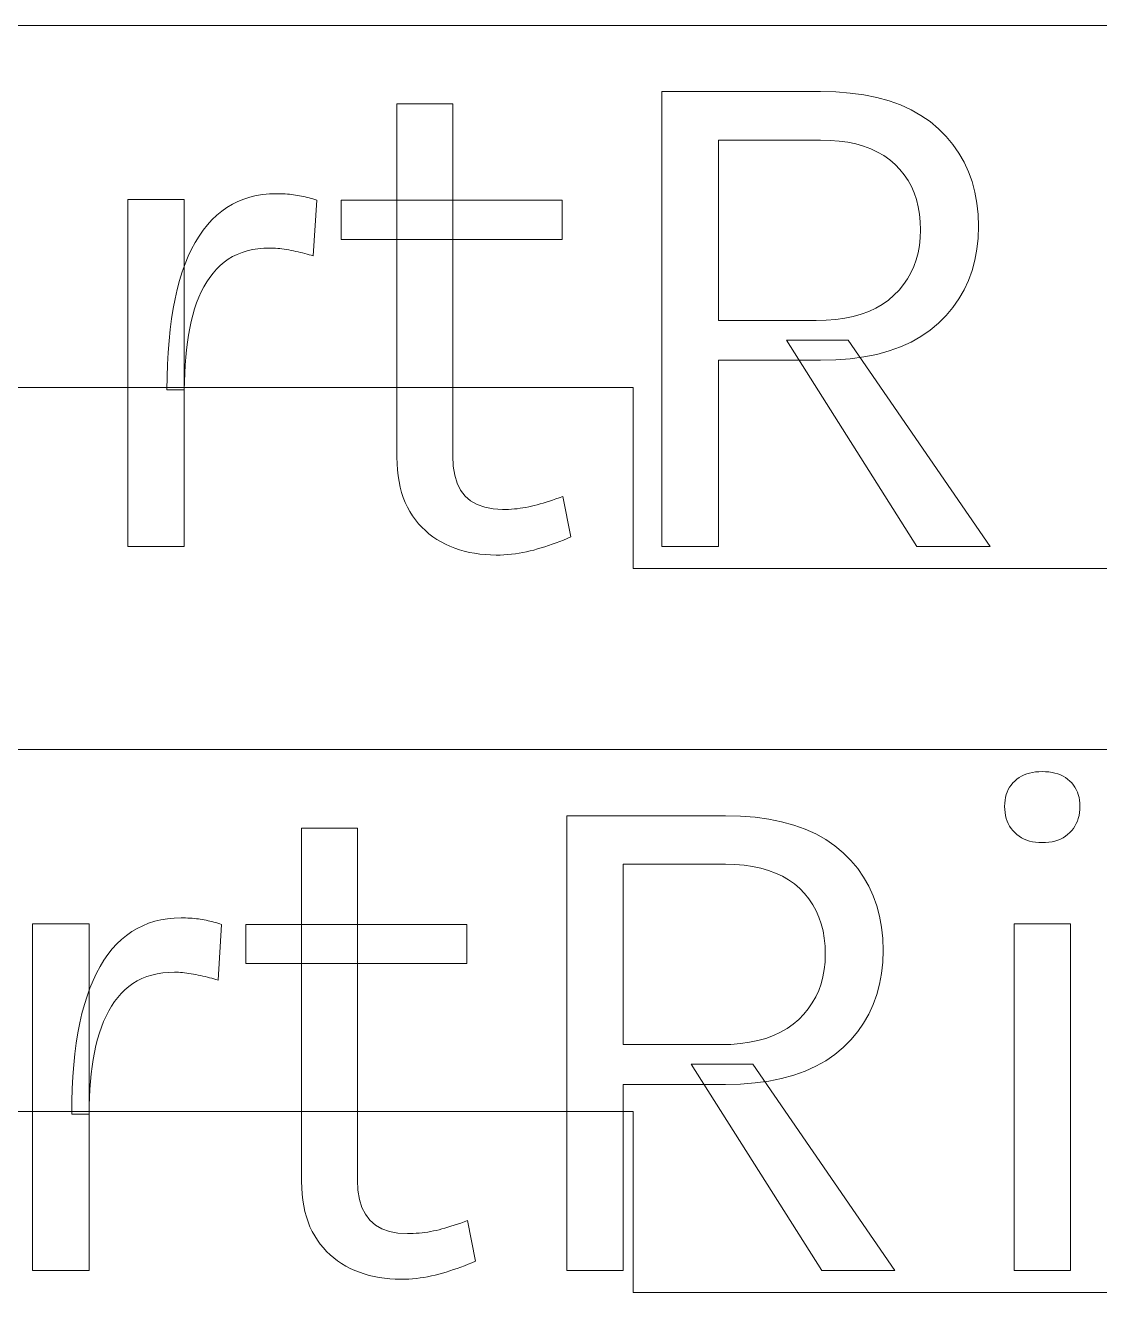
# Model space of a CAD drawing. Extents: x 0 to 393, y 0 to 389.
# Drawn here: x 67.93 to 85.73, y 368 to 389 of the extents above; entities that cross this region are included whole.
import ezdxf

# ---------------------------------------------------------------- set-up
doc = ezdxf.new("R2010")
doc.units = 0
doc.layers.get('0').update_dxf_attribs({"lineweight": 0})

msp = doc.modelspace()

# ---------------------------------------------------------------- linework, layer by layer
for p, q in [((138, 389), (6, 389)), ((78.48, 380.366), (78.48, 387.902)), ((78.48, 387.902), (81.108, 387.902)), ((81.108, 387.902), (81.36, 387.896)), ((81.36, 387.896), (81.599, 387.877)), ((81.599, 387.877), (81.826, 387.847)), ((74.088, 381.842), (74.088, 387.698)), ((74.088, 387.698), (75.012, 387.698)), ((75.012, 387.698), (75.012, 381.866)), ((81.826, 387.847), (82.04, 387.804)), ((82.04, 387.804), (82.241, 387.748)), ((82.241, 387.748), (82.43, 387.681)), ((82.43, 387.681), (82.607, 387.601)), ((82.607, 387.601), (82.771, 387.508)), ((82.771, 387.508), (82.922, 387.404)), ((82.922, 387.404), (83.061, 387.287)), ((83.061, 387.287), (83.187, 387.16)), ((79.416, 387.098), (79.416, 384.11)), ((81.108, 387.098), (79.416, 387.098)), ((79.416, 387.098), (79.416, 387.098)), ((81.266, 387.094), (81.108, 387.098)), ((81.108, 387.098), (81.108, 387.098)), ((81.417, 387.082), (81.266, 387.094)), ((81.559, 387.062), (81.417, 387.082)), ((81.694, 387.034), (81.559, 387.062)), ((81.821, 386.998), (81.694, 387.034)), ((83.187, 387.16), (83.3, 387.026)), ((81.941, 386.953), (81.821, 386.998)), ((82.052, 386.901), (81.941, 386.953)), ((82.156, 386.841), (82.052, 386.901)), ((82.253, 386.772), (82.156, 386.841)), ((83.3, 387.026), (83.399, 386.883)), ((83.399, 386.883), (83.485, 386.733)), ((82.341, 386.696), (82.253, 386.772)), ((82.421, 386.613), (82.341, 386.696)), ((82.493, 386.524), (82.421, 386.613)), ((83.485, 386.733), (83.558, 386.575)), ((82.557, 386.429), (82.493, 386.524)), ((82.612, 386.329), (82.557, 386.429)), ((83.558, 386.575), (83.618, 386.41)), ((83.618, 386.41), (83.664, 386.236)), ((71.757, 386.178), (71.864, 386.196)), ((71.864, 386.196), (71.975, 386.206)), ((71.975, 386.206), (72.09, 386.21)), ((72.09, 386.21), (72.09, 386.21)), ((72.09, 386.21), (72.128, 386.21)), ((72.128, 386.21), (72.165, 386.209)), ((72.165, 386.209), (72.202, 386.208)), ((72.202, 386.208), (72.238, 386.206)), ((72.238, 386.206), (72.274, 386.203)), ((72.274, 386.203), (72.309, 386.2)), ((72.309, 386.2), (72.343, 386.197)), ((72.343, 386.197), (72.376, 386.193)), ((72.376, 386.193), (72.409, 386.188)), ((82.658, 386.224), (82.612, 386.329)), ((82.696, 386.112), (82.658, 386.224)), ((83.664, 386.236), (83.697, 386.055)), ((69.63, 380.366), (69.63, 386.114)), ((69.63, 386.114), (70.566, 386.114)), ((70.566, 386.114), (70.566, 380.366)), ((71.186, 385.921), (71.272, 385.982)), ((71.272, 385.982), (71.362, 386.035)), ((71.362, 386.035), (71.455, 386.081)), ((71.455, 386.081), (71.552, 386.121)), ((71.552, 386.121), (71.653, 386.153)), ((71.653, 386.153), (71.757, 386.178)), ((72.409, 386.188), (72.441, 386.183)), ((72.441, 386.183), (72.473, 386.177)), ((72.473, 386.177), (72.505, 386.171)), ((72.505, 386.171), (72.537, 386.164)), ((72.537, 386.164), (72.569, 386.157)), ((72.569, 386.157), (72.601, 386.149)), ((72.601, 386.149), (72.633, 386.141)), ((72.633, 386.141), (72.665, 386.132)), ((72.665, 386.132), (72.697, 386.123)), ((72.697, 386.123), (72.73, 386.113)), ((72.762, 386.102), (72.702, 385.178)), ((72.73, 386.113), (72.762, 386.102)), ((72.762, 386.102), (72.762, 386.102)), ((73.164, 385.454), (73.164, 386.102)), ((73.164, 386.102), (76.824, 386.102)), ((76.824, 386.102), (76.824, 385.454)), ((82.726, 385.995), (82.696, 386.112)), ((82.747, 385.872), (82.726, 385.995)), ((83.697, 386.055), (83.717, 385.867)), ((70.949, 385.696), (71.024, 385.778)), ((71.024, 385.778), (71.103, 385.853)), ((71.103, 385.853), (71.186, 385.921)), ((82.76, 385.744), (82.747, 385.872)), ((83.717, 385.867), (83.724, 385.67)), ((70.81, 385.509), (70.878, 385.606)), ((70.878, 385.606), (70.949, 385.696)), ((82.764, 385.61), (82.76, 385.744)), ((82.76, 385.479), (82.764, 385.61)), ((82.764, 385.61), (82.764, 385.61)), ((83.724, 385.67), (83.717, 385.476)), ((83.724, 385.67), (83.724, 385.67)), ((70.687, 385.293), (70.747, 385.404)), ((70.747, 385.404), (70.81, 385.509)), ((76.824, 385.454), (73.164, 385.454)), ((76.824, 385.454), (76.824, 385.454)), ((82.724, 385.233), (82.746, 385.354)), ((82.746, 385.354), (82.76, 385.479)), ((83.717, 385.476), (83.697, 385.289)), ((70.58, 385.048), (70.632, 385.174)), ((70.632, 385.174), (70.687, 385.293)), ((71.365, 385.167), (71.293, 385.124)), ((71.441, 385.205), (71.365, 385.167)), ((71.522, 385.237), (71.441, 385.205)), ((71.606, 385.263), (71.522, 385.237)), ((71.694, 385.284), (71.606, 385.263)), ((71.786, 385.298), (71.694, 385.284)), ((71.882, 385.307), (71.786, 385.298)), ((71.982, 385.31), (71.882, 385.307)), ((72.014, 385.31), (71.982, 385.31)), ((71.982, 385.31), (71.982, 385.31)), ((72.046, 385.308), (72.014, 385.31)), ((72.079, 385.306), (72.046, 385.308)), ((72.114, 385.304), (72.079, 385.306)), ((72.148, 385.3), (72.114, 385.304)), ((72.184, 385.296), (72.148, 385.3)), ((72.221, 385.291), (72.184, 385.296)), ((72.258, 385.285), (72.221, 385.291)), ((72.297, 385.278), (72.258, 385.285)), ((72.336, 385.271), (72.297, 385.278)), ((72.375, 385.263), (72.336, 385.271)), ((72.414, 385.255), (72.375, 385.263)), ((72.452, 385.246), (72.414, 385.255)), ((72.49, 385.237), (72.452, 385.246)), ((72.526, 385.228), (72.49, 385.237)), ((72.563, 385.219), (72.526, 385.228)), ((72.599, 385.209), (72.563, 385.219)), ((72.634, 385.199), (72.599, 385.209)), ((72.668, 385.189), (72.634, 385.199)), ((72.702, 385.178), (72.668, 385.189)), ((82.693, 385.117), (82.724, 385.233)), ((83.697, 385.289), (83.664, 385.11)), ((70.532, 384.914), (70.58, 385.048)), ((71.099, 384.958), (71.042, 384.893)), ((71.16, 385.019), (71.099, 384.958)), ((71.224, 385.074), (71.16, 385.019)), ((71.293, 385.124), (71.224, 385.074)), ((82.605, 384.9), (82.654, 385.006)), ((82.654, 385.006), (82.693, 385.117)), ((83.618, 384.938), (83.558, 384.774)), ((83.664, 385.11), (83.618, 384.938)), ((70.448, 384.625), (70.488, 384.773)), ((70.488, 384.773), (70.532, 384.914)), ((70.938, 384.748), (70.891, 384.669)), ((70.988, 384.823), (70.938, 384.748)), ((71.042, 384.893), (70.988, 384.823)), ((82.482, 384.704), (82.548, 384.8)), ((82.548, 384.8), (82.605, 384.9)), ((83.558, 384.774), (83.485, 384.617)), ((70.412, 384.469), (70.448, 384.625)), ((70.847, 384.584), (70.807, 384.495)), ((70.891, 384.669), (70.847, 384.584)), ((82.231, 384.448), (82.323, 384.527)), ((82.323, 384.527), (82.407, 384.613)), ((82.407, 384.613), (82.482, 384.704)), ((83.485, 384.617), (83.399, 384.468)), ((70.354, 384.136), (70.381, 384.306)), ((70.381, 384.306), (70.412, 384.469)), ((70.737, 384.303), (70.707, 384.2)), ((70.77, 384.402), (70.737, 384.303)), ((70.807, 384.495), (70.77, 384.402)), ((81.905, 384.26), (82.022, 384.314)), ((82.022, 384.314), (82.13, 384.377)), ((82.13, 384.377), (82.231, 384.448)), ((83.3, 384.326), (83.187, 384.192)), ((83.399, 384.468), (83.3, 384.326)), ((70.331, 383.958), (70.354, 384.136)), ((70.68, 384.093), (70.656, 383.981)), ((70.707, 384.2), (70.68, 384.093)), ((79.416, 384.11), (81.036, 384.11)), ((81.036, 384.11), (81.201, 384.114)), ((81.201, 384.114), (81.358, 384.127)), ((81.358, 384.127), (81.507, 384.148)), ((81.507, 384.148), (81.648, 384.177)), ((81.648, 384.177), (81.781, 384.214)), ((81.781, 384.214), (81.905, 384.26)), ((83.187, 384.192), (83.061, 384.065)), ((70.312, 383.773), (70.331, 383.958)), ((70.656, 383.981), (70.635, 383.866)), ((82.922, 383.948), (82.771, 383.844)), ((83.061, 384.065), (82.922, 383.948)), ((70.297, 383.58), (70.312, 383.773)), ((70.617, 383.748), (70.601, 383.625)), ((70.635, 383.866), (70.617, 383.748)), ((82.704, 380.366), (80.544, 383.786)), ((80.544, 383.786), (81.564, 383.786)), ((81.564, 383.786), (83.916, 380.366)), ((82.43, 383.671), (82.241, 383.604)), ((82.607, 383.751), (82.43, 383.671)), ((82.771, 383.844), (82.607, 383.751)), ((70.286, 383.38), (70.297, 383.58)), ((70.589, 383.499), (70.579, 383.37)), ((70.601, 383.625), (70.589, 383.499)), ((81.599, 383.475), (81.36, 383.456)), ((81.826, 383.505), (81.599, 383.475)), ((82.04, 383.548), (81.826, 383.505)), ((82.241, 383.604), (82.04, 383.548)), ((70.28, 383.173), (70.286, 383.38)), ((70.579, 383.37), (70.572, 383.236)), ((81.108, 383.45), (79.416, 383.45)), ((79.416, 383.45), (79.416, 380.366)), ((81.36, 383.456), (81.108, 383.45)), ((81.108, 383.45), (81.108, 383.45)), ((70.278, 382.958), (70.28, 383.173)), ((70.567, 383.099), (70.566, 382.958)), ((70.572, 383.236), (70.567, 383.099)), ((66, 383), (78, 383)), ((70.566, 382.958), (70.278, 382.958)), ((70.566, 382.958), (70.566, 382.958)), ((70.566, 382.958), (70.566, 382.958)), ((78, 383), (78, 380)), ((74.09, 381.736), (74.088, 381.842)), ((74.088, 381.842), (74.088, 381.842)), ((75.012, 381.866), (75.02, 381.697)), ((74.097, 381.633), (74.09, 381.736)), ((74.107, 381.534), (74.097, 381.633)), ((75.02, 381.697), (75.045, 381.546)), ((74.123, 381.439), (74.107, 381.534)), ((74.142, 381.347), (74.123, 381.439)), ((75.045, 381.546), (75.087, 381.413)), ((75.087, 381.413), (75.144, 381.298)), ((74.166, 381.259), (74.142, 381.347)), ((74.194, 381.174), (74.166, 381.259)), ((74.226, 381.093), (74.194, 381.174)), ((75.144, 381.298), (75.219, 381.2)), ((75.219, 381.2), (75.31, 381.12)), ((76.668, 381.134), (76.723, 381.153)), ((76.723, 381.153), (76.779, 381.173)), ((76.779, 381.173), (76.836, 381.194)), ((76.836, 381.194), (76.836, 381.194)), ((76.836, 381.194), (76.968, 380.522)), ((74.263, 381.016), (74.226, 381.093)), ((74.304, 380.942), (74.263, 381.016)), ((74.349, 380.872), (74.304, 380.942)), ((75.31, 381.12), (75.418, 381.058)), ((75.418, 381.058), (75.542, 381.014)), ((75.542, 381.014), (75.683, 380.987)), ((75.683, 380.987), (75.84, 380.978)), ((75.84, 380.978), (75.889, 380.979)), ((75.84, 380.978), (75.84, 380.978)), ((75.889, 380.979), (75.938, 380.98)), ((75.938, 380.98), (75.986, 380.983)), ((75.986, 380.983), (76.034, 380.987)), ((76.034, 380.987), (76.082, 380.991)), ((76.082, 380.991), (76.13, 380.997)), ((76.13, 380.997), (76.177, 381.004)), ((76.177, 381.004), (76.224, 381.013)), ((76.224, 381.013), (76.271, 381.022)), ((76.271, 381.022), (76.317, 381.032)), ((76.317, 381.032), (76.364, 381.043)), ((76.364, 381.043), (76.412, 381.056)), ((76.412, 381.056), (76.461, 381.069)), ((76.461, 381.069), (76.511, 381.084)), ((76.511, 381.084), (76.562, 381.099)), ((76.562, 381.099), (76.615, 381.116)), ((76.615, 381.116), (76.668, 381.134)), ((74.397, 380.805), (74.349, 380.872)), ((74.448, 380.742), (74.397, 380.805)), ((74.502, 380.683), (74.448, 380.742)), ((74.559, 380.627), (74.502, 380.683)), ((74.619, 380.575), (74.559, 380.627)), ((74.683, 380.526), (74.619, 380.575)), ((74.749, 380.481), (74.683, 380.526)), ((76.968, 380.522), (76.907, 380.496)), ((70.566, 380.366), (69.63, 380.366)), ((70.566, 380.366), (70.566, 380.366)), ((74.819, 380.44), (74.749, 380.481)), ((74.892, 380.402), (74.819, 380.44)), ((74.967, 380.368), (74.892, 380.402)), ((75.045, 380.337), (74.967, 380.368)), ((75.124, 380.31), (75.045, 380.337)), ((75.205, 380.287), (75.124, 380.31)), ((76.42, 380.323), (76.359, 380.306)), ((76.48, 380.342), (76.42, 380.323)), ((76.541, 380.361), (76.48, 380.342)), ((76.602, 380.381), (76.541, 380.361)), ((76.663, 380.402), (76.602, 380.381)), ((76.724, 380.424), (76.663, 380.402)), ((76.785, 380.447), (76.724, 380.424)), ((76.846, 380.471), (76.785, 380.447)), ((76.907, 380.496), (76.846, 380.471)), ((79.416, 380.366), (78.48, 380.366)), ((79.416, 380.366), (79.416, 380.366)), ((83.916, 380.366), (82.704, 380.366)), ((83.916, 380.366), (83.916, 380.366)), ((75.288, 380.267), (75.205, 380.287)), ((75.373, 380.251), (75.288, 380.267)), ((75.46, 380.238), (75.373, 380.251)), ((75.549, 380.229), (75.46, 380.238)), ((75.639, 380.224), (75.549, 380.229)), ((75.732, 380.222), (75.639, 380.224)), ((75.797, 380.223), (75.732, 380.222)), ((75.732, 380.222), (75.732, 380.222)), ((75.732, 380.222), (75.732, 380.222)), ((75.861, 380.225), (75.797, 380.223)), ((75.925, 380.23), (75.861, 380.225)), ((75.988, 380.235), (75.925, 380.23)), ((76.051, 380.243), (75.988, 380.235)), ((76.113, 380.252), (76.051, 380.243)), ((76.175, 380.263), (76.113, 380.252)), ((76.237, 380.276), (76.175, 380.263)), ((76.298, 380.29), (76.237, 380.276)), ((76.359, 380.306), (76.298, 380.29)), ((78, 380), (90, 380)), ((138, 377), (6, 377)), ((84.359, 376.508), (84.396, 376.534)), ((84.396, 376.534), (84.436, 376.558)), ((84.436, 376.558), (84.478, 376.578)), ((84.478, 376.578), (84.522, 376.595)), ((84.522, 376.595), (84.569, 376.609)), ((84.569, 376.609), (84.618, 376.62)), ((84.618, 376.62), (84.67, 376.628)), ((84.67, 376.628), (84.724, 376.632)), ((84.724, 376.632), (84.78, 376.634)), ((84.78, 376.634), (84.78, 376.634)), ((84.78, 376.634), (84.836, 376.632)), ((84.836, 376.632), (84.89, 376.628)), ((84.89, 376.628), (84.942, 376.62)), ((84.942, 376.62), (84.991, 376.609)), ((84.991, 376.609), (85.038, 376.595)), ((85.038, 376.595), (85.082, 376.578)), ((85.082, 376.578), (85.124, 376.558)), ((85.124, 376.558), (85.164, 376.534)), ((85.164, 376.534), (85.201, 376.508)), ((84.198, 376.295), (84.216, 376.336)), ((84.216, 376.336), (84.238, 376.375)), ((84.238, 376.375), (84.264, 376.411)), ((84.264, 376.411), (84.292, 376.446)), ((84.292, 376.446), (84.324, 376.478)), ((84.324, 376.478), (84.359, 376.508)), ((85.201, 376.508), (85.236, 376.478)), ((85.236, 376.478), (85.268, 376.446)), ((85.268, 376.446), (85.296, 376.411)), ((85.296, 376.411), (85.322, 376.375)), ((85.322, 376.375), (85.344, 376.336)), ((85.344, 376.336), (85.362, 376.295)), ((84.156, 376.058), (84.158, 376.11)), ((84.158, 376.11), (84.163, 376.159)), ((84.163, 376.159), (84.171, 376.207)), ((84.171, 376.207), (84.183, 376.252)), ((84.183, 376.252), (84.198, 376.295)), ((85.362, 376.295), (85.377, 376.252)), ((85.377, 376.252), (85.389, 376.207)), ((85.389, 376.207), (85.397, 376.159)), ((85.397, 376.159), (85.402, 376.11)), ((85.402, 376.11), (85.404, 376.058)), ((76.902, 368.366), (76.902, 375.902)), ((76.902, 375.902), (79.53, 375.902)), ((79.53, 375.902), (79.782, 375.896)), ((84.158, 376.005), (84.156, 376.058)), ((84.156, 376.058), (84.156, 376.058)), ((84.163, 375.954), (84.158, 376.005)), ((84.171, 375.905), (84.163, 375.954)), ((84.183, 375.859), (84.171, 375.905)), ((85.389, 375.905), (85.377, 375.859)), ((85.397, 375.954), (85.389, 375.905)), ((85.402, 376.005), (85.397, 375.954)), ((85.404, 376.058), (85.402, 376.005)), ((85.404, 376.058), (85.404, 376.058)), ((72.51, 369.842), (72.51, 375.698)), ((72.51, 375.698), (73.434, 375.698)), ((73.434, 375.698), (73.434, 369.866)), ((79.782, 375.896), (80.021, 375.877)), ((80.021, 375.877), (80.248, 375.847)), ((80.248, 375.847), (80.462, 375.804)), ((80.462, 375.804), (80.663, 375.748)), ((80.663, 375.748), (80.852, 375.681)), ((84.198, 375.814), (84.183, 375.859)), ((84.216, 375.772), (84.198, 375.814)), ((84.238, 375.731), (84.216, 375.772)), ((84.264, 375.693), (84.238, 375.731)), ((84.292, 375.657), (84.264, 375.693)), ((85.296, 375.693), (85.268, 375.657)), ((85.322, 375.731), (85.296, 375.693)), ((85.344, 375.772), (85.322, 375.731)), ((85.362, 375.814), (85.344, 375.772)), ((85.377, 375.859), (85.362, 375.814)), ((80.852, 375.681), (81.029, 375.601)), ((81.029, 375.601), (81.193, 375.508)), ((81.193, 375.508), (81.344, 375.404)), ((84.324, 375.623), (84.292, 375.657)), ((84.359, 375.592), (84.324, 375.623)), ((84.396, 375.564), (84.359, 375.592)), ((84.436, 375.539), (84.396, 375.564)), ((84.478, 375.517), (84.436, 375.539)), ((84.522, 375.499), (84.478, 375.517)), ((84.569, 375.484), (84.522, 375.499)), ((84.618, 375.473), (84.569, 375.484)), ((84.991, 375.484), (84.942, 375.473)), ((85.038, 375.499), (84.991, 375.484)), ((85.082, 375.517), (85.038, 375.499)), ((85.124, 375.539), (85.082, 375.517)), ((85.164, 375.564), (85.124, 375.539)), ((85.201, 375.592), (85.164, 375.564)), ((85.236, 375.623), (85.201, 375.592)), ((85.268, 375.657), (85.236, 375.623)), ((81.344, 375.404), (81.483, 375.287)), ((81.483, 375.287), (81.609, 375.16)), ((84.67, 375.465), (84.618, 375.473)), ((84.724, 375.46), (84.67, 375.465)), ((84.78, 375.458), (84.724, 375.46)), ((84.836, 375.46), (84.78, 375.458)), ((84.78, 375.458), (84.78, 375.458)), ((84.78, 375.458), (84.78, 375.458)), ((84.89, 375.465), (84.836, 375.46)), ((84.942, 375.473), (84.89, 375.465)), ((77.838, 375.098), (77.838, 372.11)), ((79.53, 375.098), (77.838, 375.098)), ((77.838, 375.098), (77.838, 375.098)), ((79.688, 375.094), (79.53, 375.098)), ((79.53, 375.098), (79.53, 375.098)), ((79.839, 375.082), (79.688, 375.094)), ((79.981, 375.062), (79.839, 375.082)), ((80.116, 375.034), (79.981, 375.062)), ((81.609, 375.16), (81.722, 375.026)), ((80.243, 374.998), (80.116, 375.034)), ((80.363, 374.953), (80.243, 374.998)), ((80.474, 374.901), (80.363, 374.953)), ((80.578, 374.841), (80.474, 374.901)), ((81.722, 375.026), (81.821, 374.883)), ((81.821, 374.883), (81.907, 374.733)), ((80.675, 374.772), (80.578, 374.841)), ((80.763, 374.696), (80.675, 374.772)), ((80.843, 374.613), (80.763, 374.696)), ((81.907, 374.733), (81.98, 374.575)), ((80.915, 374.524), (80.843, 374.613)), ((80.979, 374.429), (80.915, 374.524)), ((81.98, 374.575), (82.04, 374.41)), ((81.034, 374.329), (80.979, 374.429)), ((81.08, 374.224), (81.034, 374.329)), ((81.118, 374.112), (81.08, 374.224)), ((82.04, 374.41), (82.086, 374.236)), ((82.086, 374.236), (82.119, 374.055)), ((68.052, 368.366), (68.052, 374.114)), ((68.052, 374.114), (68.988, 374.114)), ((68.988, 374.114), (68.988, 368.366)), ((69.694, 373.982), (69.784, 374.035)), ((69.784, 374.035), (69.877, 374.081)), ((69.877, 374.081), (69.974, 374.121)), ((69.974, 374.121), (70.075, 374.153)), ((70.075, 374.153), (70.179, 374.178)), ((70.179, 374.178), (70.286, 374.196)), ((70.286, 374.196), (70.397, 374.206)), ((70.397, 374.206), (70.512, 374.21)), ((70.512, 374.21), (70.512, 374.21)), ((70.512, 374.21), (70.55, 374.21)), ((70.55, 374.21), (70.587, 374.209)), ((70.587, 374.209), (70.624, 374.208)), ((70.624, 374.208), (70.66, 374.206)), ((70.66, 374.206), (70.696, 374.203)), ((70.696, 374.203), (70.731, 374.2)), ((70.731, 374.2), (70.765, 374.197)), ((70.765, 374.197), (70.798, 374.193)), ((70.798, 374.193), (70.831, 374.188)), ((70.831, 374.188), (70.863, 374.183)), ((70.863, 374.183), (70.895, 374.177)), ((70.895, 374.177), (70.927, 374.171)), ((70.927, 374.171), (70.959, 374.164)), ((70.959, 374.164), (70.991, 374.157)), ((70.991, 374.157), (71.023, 374.149)), ((71.023, 374.149), (71.055, 374.141)), ((71.055, 374.141), (71.087, 374.132)), ((71.087, 374.132), (71.119, 374.123)), ((71.119, 374.123), (71.152, 374.113)), ((71.184, 374.102), (71.124, 373.178)), ((71.152, 374.113), (71.184, 374.102)), ((71.184, 374.102), (71.184, 374.102)), ((71.586, 373.454), (71.586, 374.102)), ((71.586, 374.102), (75.246, 374.102)), ((75.246, 374.102), (75.246, 373.454)), ((81.148, 373.995), (81.118, 374.112)), ((82.119, 374.055), (82.139, 373.867)), ((84.312, 368.366), (84.312, 374.114)), ((84.312, 374.114), (85.248, 374.114)), ((85.248, 374.114), (85.248, 368.366)), ((69.446, 373.778), (69.525, 373.853)), ((69.525, 373.853), (69.608, 373.921)), ((69.608, 373.921), (69.694, 373.982)), ((81.169, 373.872), (81.148, 373.995)), ((81.182, 373.744), (81.169, 373.872)), ((82.139, 373.867), (82.146, 373.67)), ((69.232, 373.509), (69.3, 373.606)), ((69.3, 373.606), (69.371, 373.696)), ((69.371, 373.696), (69.446, 373.778)), ((81.186, 373.61), (81.182, 373.744)), ((81.182, 373.479), (81.186, 373.61)), ((81.186, 373.61), (81.186, 373.61)), ((82.146, 373.67), (82.139, 373.476)), ((82.146, 373.67), (82.146, 373.67)), ((69.109, 373.293), (69.169, 373.404)), ((69.169, 373.404), (69.232, 373.509)), ((75.246, 373.454), (71.586, 373.454)), ((75.246, 373.454), (75.246, 373.454)), ((81.168, 373.354), (81.182, 373.479)), ((82.139, 373.476), (82.119, 373.289)), ((69.002, 373.048), (69.054, 373.174)), ((69.054, 373.174), (69.109, 373.293)), ((69.863, 373.205), (69.787, 373.167)), ((69.944, 373.237), (69.863, 373.205)), ((70.028, 373.263), (69.944, 373.237)), ((70.116, 373.284), (70.028, 373.263)), ((70.208, 373.298), (70.116, 373.284)), ((70.304, 373.307), (70.208, 373.298)), ((70.404, 373.31), (70.304, 373.307)), ((70.436, 373.31), (70.404, 373.31)), ((70.404, 373.31), (70.404, 373.31)), ((70.468, 373.308), (70.436, 373.31)), ((70.501, 373.306), (70.468, 373.308)), ((70.536, 373.304), (70.501, 373.306)), ((70.57, 373.3), (70.536, 373.304)), ((70.606, 373.296), (70.57, 373.3)), ((70.643, 373.291), (70.606, 373.296)), ((70.68, 373.285), (70.643, 373.291)), ((70.719, 373.278), (70.68, 373.285)), ((70.758, 373.271), (70.719, 373.278)), ((70.797, 373.263), (70.758, 373.271)), ((70.836, 373.255), (70.797, 373.263)), ((70.874, 373.246), (70.836, 373.255)), ((70.912, 373.237), (70.874, 373.246)), ((70.948, 373.228), (70.912, 373.237)), ((70.985, 373.219), (70.948, 373.228)), ((71.02, 373.209), (70.985, 373.219)), ((71.056, 373.199), (71.02, 373.209)), ((71.09, 373.189), (71.056, 373.199)), ((71.124, 373.178), (71.09, 373.189)), ((81.115, 373.117), (81.146, 373.233)), ((81.146, 373.233), (81.168, 373.354)), ((82.119, 373.289), (82.086, 373.11)), ((68.954, 372.914), (69.002, 373.048)), ((69.582, 373.019), (69.521, 372.958)), ((69.646, 373.074), (69.582, 373.019)), ((69.715, 373.124), (69.646, 373.074)), ((69.787, 373.167), (69.715, 373.124)), ((81.027, 372.9), (81.076, 373.006)), ((81.076, 373.006), (81.115, 373.117)), ((82.086, 373.11), (82.04, 372.938)), ((68.87, 372.625), (68.91, 372.773)), ((68.91, 372.773), (68.954, 372.914)), ((69.41, 372.823), (69.36, 372.748)), ((69.464, 372.893), (69.41, 372.823)), ((69.521, 372.958), (69.464, 372.893)), ((80.904, 372.704), (80.97, 372.8)), ((80.97, 372.8), (81.027, 372.9)), ((81.98, 372.774), (81.907, 372.617)), ((82.04, 372.938), (81.98, 372.774)), ((68.834, 372.469), (68.87, 372.625)), ((69.269, 372.584), (69.229, 372.495)), ((69.313, 372.669), (69.269, 372.584)), ((69.36, 372.748), (69.313, 372.669)), ((80.745, 372.527), (80.829, 372.613)), ((80.829, 372.613), (80.904, 372.704)), ((81.907, 372.617), (81.821, 372.468)), ((68.803, 372.306), (68.834, 372.469)), ((69.192, 372.402), (69.159, 372.303)), ((69.229, 372.495), (69.192, 372.402)), ((80.444, 372.314), (80.552, 372.377)), ((80.552, 372.377), (80.653, 372.448)), ((80.653, 372.448), (80.745, 372.527)), ((81.821, 372.468), (81.722, 372.326)), ((68.752, 371.958), (68.776, 372.136)), ((68.776, 372.136), (68.803, 372.306)), ((69.129, 372.2), (69.102, 372.093)), ((69.159, 372.303), (69.129, 372.2)), ((79.623, 372.114), (79.78, 372.127)), ((79.78, 372.127), (79.929, 372.148)), ((79.929, 372.148), (80.07, 372.177)), ((80.07, 372.177), (80.203, 372.214)), ((80.203, 372.214), (80.327, 372.26)), ((80.327, 372.26), (80.444, 372.314)), ((81.609, 372.192), (81.483, 372.065)), ((81.722, 372.326), (81.609, 372.192)), ((68.734, 371.773), (68.752, 371.958)), ((69.078, 371.981), (69.057, 371.866)), ((69.102, 372.093), (69.078, 371.981)), ((77.838, 372.11), (79.458, 372.11)), ((79.458, 372.11), (79.623, 372.114)), ((81.344, 371.948), (81.193, 371.844)), ((81.483, 372.065), (81.344, 371.948)), ((68.719, 371.58), (68.734, 371.773)), ((69.039, 371.748), (69.023, 371.625)), ((69.057, 371.866), (69.039, 371.748)), ((81.126, 368.366), (78.966, 371.786)), ((78.966, 371.786), (79.986, 371.786)), ((79.986, 371.786), (82.338, 368.366)), ((81.029, 371.751), (80.852, 371.671)), ((81.193, 371.844), (81.029, 371.751)), ((68.708, 371.38), (68.719, 371.58)), ((69.011, 371.499), (69.001, 371.37)), ((69.023, 371.625), (69.011, 371.499)), ((80.248, 371.505), (80.021, 371.475)), ((80.462, 371.548), (80.248, 371.505)), ((80.663, 371.604), (80.462, 371.548)), ((80.852, 371.671), (80.663, 371.604)), ((68.702, 371.173), (68.708, 371.38)), ((69.001, 371.37), (68.994, 371.236)), ((79.53, 371.45), (77.838, 371.45)), ((77.838, 371.45), (77.838, 368.366)), ((79.782, 371.456), (79.53, 371.45)), ((79.53, 371.45), (79.53, 371.45)), ((80.021, 371.475), (79.782, 371.456)), ((68.7, 370.958), (68.702, 371.173)), ((68.989, 371.099), (68.988, 370.958)), ((68.994, 371.236), (68.989, 371.099)), ((66, 371), (78, 371)), ((68.988, 370.958), (68.7, 370.958)), ((68.988, 370.958), (68.988, 370.958)), ((68.988, 370.958), (68.988, 370.958)), ((78, 371), (78, 368)), ((72.512, 369.736), (72.51, 369.842)), ((72.51, 369.842), (72.51, 369.842)), ((73.434, 369.866), (73.442, 369.697)), ((72.519, 369.633), (72.512, 369.736)), ((72.529, 369.534), (72.519, 369.633)), ((73.442, 369.697), (73.467, 369.546)), ((72.545, 369.439), (72.529, 369.534)), ((72.564, 369.347), (72.545, 369.439)), ((73.467, 369.546), (73.509, 369.413)), ((73.509, 369.413), (73.566, 369.298)), ((72.588, 369.259), (72.564, 369.347)), ((72.616, 369.174), (72.588, 369.259)), ((73.566, 369.298), (73.641, 369.2)), ((73.641, 369.2), (73.732, 369.12)), ((75.201, 369.173), (75.258, 369.194)), ((75.258, 369.194), (75.258, 369.194)), ((75.258, 369.194), (75.39, 368.522)), ((72.648, 369.093), (72.616, 369.174)), ((72.685, 369.016), (72.648, 369.093)), ((72.726, 368.942), (72.685, 369.016)), ((73.732, 369.12), (73.84, 369.058)), ((73.84, 369.058), (73.964, 369.014)), ((73.964, 369.014), (74.105, 368.987)), ((74.105, 368.987), (74.262, 368.978)), ((74.262, 368.978), (74.311, 368.979)), ((74.262, 368.978), (74.262, 368.978)), ((74.311, 368.979), (74.36, 368.98)), ((74.36, 368.98), (74.408, 368.983)), ((74.408, 368.983), (74.456, 368.987)), ((74.456, 368.987), (74.504, 368.991)), ((74.504, 368.991), (74.552, 368.997)), ((74.552, 368.997), (74.599, 369.004)), ((74.599, 369.004), (74.646, 369.013)), ((74.646, 369.013), (74.693, 369.022)), ((74.693, 369.022), (74.739, 369.032)), ((74.739, 369.032), (74.786, 369.043)), ((74.786, 369.043), (74.834, 369.056)), ((74.834, 369.056), (74.883, 369.069)), ((74.883, 369.069), (74.933, 369.084)), ((74.933, 369.084), (74.984, 369.099)), ((74.984, 369.099), (75.037, 369.116)), ((75.037, 369.116), (75.09, 369.134)), ((75.09, 369.134), (75.145, 369.153)), ((75.145, 369.153), (75.201, 369.173)), ((72.771, 368.872), (72.726, 368.942)), ((72.819, 368.805), (72.771, 368.872)), ((72.87, 368.742), (72.819, 368.805)), ((72.924, 368.683), (72.87, 368.742)), ((72.981, 368.627), (72.924, 368.683)), ((73.041, 368.575), (72.981, 368.627)), ((73.105, 368.526), (73.041, 368.575)), ((68.988, 368.366), (68.052, 368.366)), ((68.988, 368.366), (68.988, 368.366)), ((73.171, 368.481), (73.105, 368.526)), ((73.241, 368.44), (73.171, 368.481)), ((73.314, 368.402), (73.241, 368.44)), ((73.389, 368.368), (73.314, 368.402)), ((73.467, 368.337), (73.389, 368.368)), ((74.902, 368.342), (74.842, 368.323)), ((74.963, 368.361), (74.902, 368.342)), ((75.024, 368.381), (74.963, 368.361)), ((75.085, 368.402), (75.024, 368.381)), ((75.146, 368.424), (75.085, 368.402)), ((75.207, 368.447), (75.146, 368.424)), ((75.268, 368.471), (75.207, 368.447)), ((75.329, 368.496), (75.268, 368.471)), ((75.39, 368.522), (75.329, 368.496)), ((77.838, 368.366), (76.902, 368.366)), ((77.838, 368.366), (77.838, 368.366)), ((82.338, 368.366), (81.126, 368.366)), ((82.338, 368.366), (82.338, 368.366)), ((85.248, 368.366), (84.312, 368.366)), ((85.248, 368.366), (85.248, 368.366)), ((73.546, 368.31), (73.467, 368.337)), ((73.627, 368.287), (73.546, 368.31)), ((73.71, 368.267), (73.627, 368.287)), ((73.795, 368.251), (73.71, 368.267)), ((73.882, 368.238), (73.795, 368.251)), ((73.971, 368.229), (73.882, 368.238)), ((74.061, 368.224), (73.971, 368.229)), ((74.154, 368.222), (74.061, 368.224)), ((74.219, 368.223), (74.154, 368.222)), ((74.154, 368.222), (74.154, 368.222)), ((74.154, 368.222), (74.154, 368.222)), ((74.283, 368.225), (74.219, 368.223)), ((74.347, 368.23), (74.283, 368.225)), ((74.41, 368.235), (74.347, 368.23)), ((74.473, 368.243), (74.41, 368.235)), ((74.535, 368.252), (74.473, 368.243)), ((74.597, 368.263), (74.535, 368.252)), ((74.659, 368.276), (74.597, 368.263)), ((74.72, 368.29), (74.659, 368.276)), ((74.781, 368.306), (74.72, 368.29)), ((74.842, 368.323), (74.781, 368.306)), ((78, 368), (90, 368))]:
    msp.add_line(p, q)

doc.saveas('drawing.dxf')
